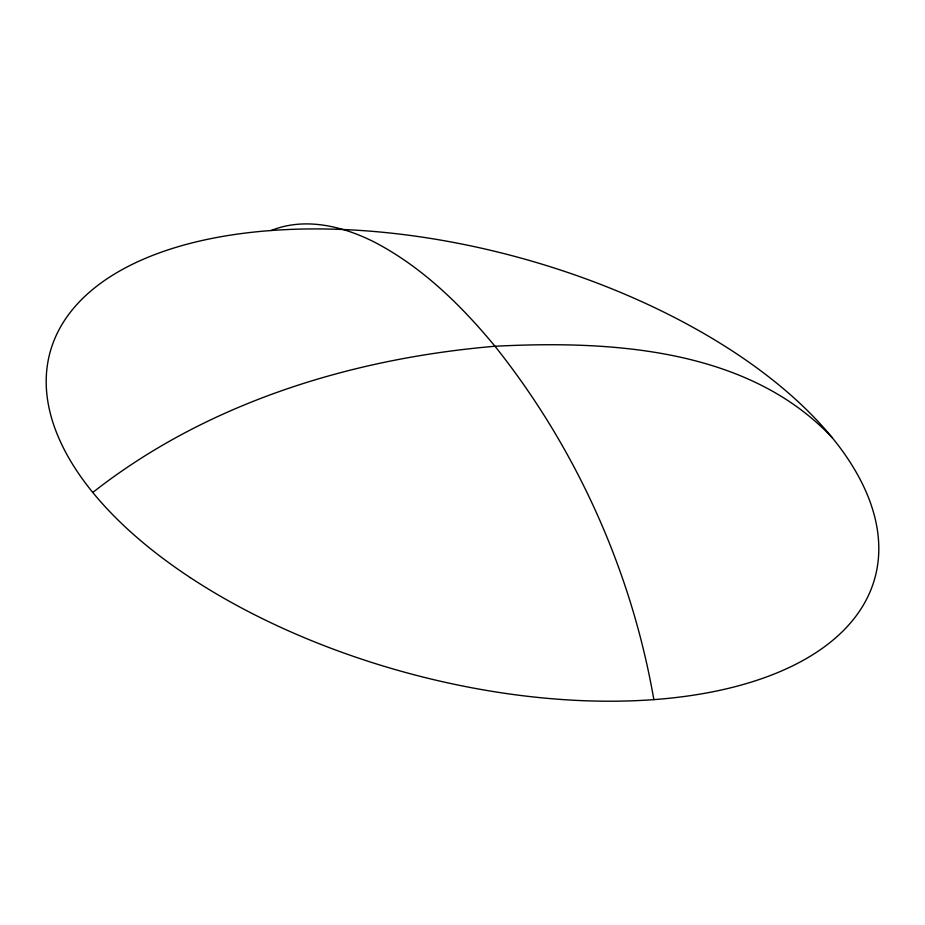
<?xml version="1.0" encoding="UTF-8"?>
<svg xmlns="http://www.w3.org/2000/svg" width="925" height="925" viewBox="0 0 925 925"><rect width="100%" height="100%" fill="white"/><g stroke="black" fill="none" stroke-linecap="round" stroke-linejoin="round"><path stroke-width="1.39" d="M92.789 492.458C206.992 402.699 351.673 358.426 495.002 346.262C610.246 340.319 748.001 347.973 832.211 437.687M271.152 230.522C305.632 216.589 344.377 226.544 376.105 242.986C422.968 267.857 461.483 305.678 495.002 346.262C576.275 448.232 631.59 571.13 653.848 699.624M190.353 577.651A427.57 215.074 15.3 0 0 871.396 588.554A427.57 215.074 15.3 0 0 325.75 229.007A427.57 215.074 15.3 0 0 190.353 577.651"/></g></svg>
